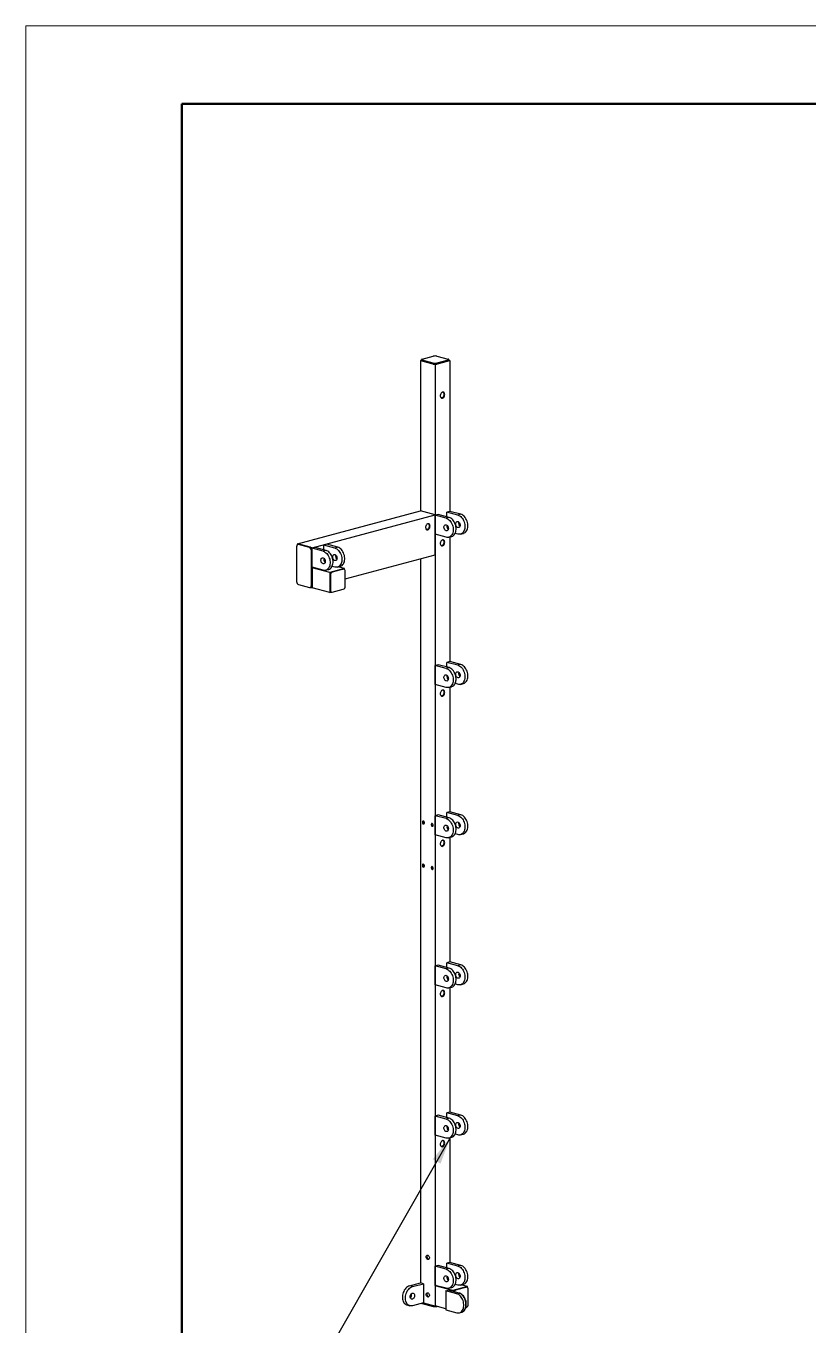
# Model space of a CAD drawing. Header units: millimetres. Extents: x -7982 to 6300, y -38 to 5016.
# Drawn here: x -7982 to -6477, y 1917 to 4417 of the extents above; entities that cross this region are included whole.
import ezdxf

# ---------------------------------------------------------------- set-up
doc = ezdxf.new("R2010")
doc.units = ezdxf.units.MM
doc.header["$LTSCALE"] = 15
doc.layers.add('FORMATO', color=7, linetype='Continuous')
doc.dimstyles.new('SLDDIMSTYLE0', dxfattribs={"dimtxt": 0.18, "dimasz": 52.5, "dimexe": 0, "dimexo": 0.0625, "dimgap": 0, "dimtad": 0, "dimtih": 1, "dimtoh": 1, "dimdec": 0, "dimrnd": 1e-09, "dimzin": 0, "dimdsep": 46, "dimtxsty": 'Standard', "dimsah": 1, "dimcen": 0.09, "dimadec": 0, "dimazin": 0, "dimtfac": 52.5, "dimtdec": 0, "dimtofl": 0, "dimtmove": 0, "dimatfit": 3, "dimfxl": 1, "dimfrac": 2, "dimtolj": 1, "dimtzin": 0, "dimarcsym": 0})

msp = doc.modelspace()

# ---------------------------------------------------------------- linework, layer by layer
at = {"color": 7, "linetype": 'Continuous', "lineweight": 18}
for q in [(-1681.86, 4416.81), (-7981.86, -38.21)]:
    msp.add_line((-7981.86, 4416.81), q, dxfattribs=at)
at = {"color": 7, "linetype": 'Continuous', "lineweight": 50}
for p in [(-1831.86, 4266.81), (-7681.86, 111.81)]:
    msp.add_line(p, (-7681.86, 4266.81), dxfattribs=at)
at = {"color": 7, "linetype": 'Continuous', "lineweight": 25}
for p, q in [((-7220.54, 3774.76), (-7220.54, 3772.84)), ((-7219.07, 3775.71), (-7197.86, 3781.39)), ((-7190.79, 3781.39), (-7169.57, 3775.71)), ((-7168.11, 3772.84), (-7168.11, 3774.76)), ((-7220.54, 3773.39), (-7222.61, 3772.84)), ((-7222.61, 3772.84), (-7194.32, 3765.26)), ((-7222.61, 3772.84), (-7222.61, 3483.8)), ((-7197.86, 3768.13), (-7219.07, 3773.82)), ((-7219.07, 3773.82), (-7219.07, 3771.89)), ((-7197.86, 3766.21), (-7219.07, 3771.89)), ((-7197.86, 3766.21), (-7197.86, 3768.13)), ((-7194.32, 3765.26), (-7166.04, 3772.84)), ((-7194.32, 3765.26), (-7194.32, 1953.99)), ((-7169.57, 3773.82), (-7190.79, 3768.13)), ((-7169.57, 3771.89), (-7190.79, 3766.21)), ((-7190.79, 3768.13), (-7190.79, 3766.21)), ((-7169.57, 3771.89), (-7169.57, 3773.82)), ((-7166.04, 3772.84), (-7168.11, 3773.39)), ((-7166.04, 3772.84), (-7166.04, 3482.84)), ((-7459.49, 3420.34), (-7222.61, 3483.8)), ((-7431.2, 3412.76), (-7194.32, 3476.23)), ((-7194.32, 3476.23), (-7222.61, 3483.8)), ((-7188.67, 3476.78), (-7194.32, 3475.26)), ((-7194.32, 3399.15), (-7194.32, 3476.23)), ((-7194.32, 3438.65), (-7194.32, 3475.26)), ((-7173.11, 3469.58), (-7194.32, 3475.26)), ((-7167.45, 3471.1), (-7188.67, 3476.78)), ((-7166.04, 3482.84), (-7171.7, 3481.33)), ((-7171.7, 3472.23), (-7171.7, 3481.33)), ((-7150.48, 3475.64), (-7171.7, 3481.33)), ((-7144.83, 3477.16), (-7166.04, 3482.84)), ((-7144.83, 3477.16), (-7150.48, 3475.64)), ((-7167.45, 3471.1), (-7173.11, 3469.58)), ((-7209.88, 3447.77), (-7210.7, 3447.66)), ((-7173.11, 3432.97), (-7194.32, 3438.65)), ((-7168.19, 3432.92), (-7162.54, 3434.44)), ((-7166.04, 3433.5), (-7166.04, 3193.81)), ((-7150.48, 3439.03), (-7155.84, 3440.47)), ((-7145.57, 3438.98), (-7139.91, 3440.5)), ((-7460.9, 3415.15), (-7460.9, 3347.7)), ((-7431.2, 3412.76), (-7459.49, 3420.34)), ((-7459.49, 3420.34), (-7459.49, 3418.62)), ((-7457.25, 3419.41), (-7458.66, 3419.03)), ((-7455.95, 3419.39), (-7457.37, 3419.02)), ((-7436.15, 3413.33), (-7457.37, 3419.02)), ((-7434.74, 3413.71), (-7455.95, 3419.39)), ((-7436.15, 3413.33), (-7434.74, 3413.71)), ((-7431.2, 3407.95), (-7432.62, 3407.57)), ((-7432.62, 3340.13), (-7432.62, 3407.57)), ((-7425.55, 3413.32), (-7431.2, 3411.8)), ((-7431.2, 3335.69), (-7431.2, 3412.76)), ((-7431.2, 3375.19), (-7431.2, 3411.8)), ((-7409.99, 3406.12), (-7431.2, 3411.8)), ((-7431.2, 3340.51), (-7431.2, 3407.95)), ((-7404.33, 3407.63), (-7425.55, 3413.32)), ((-7404.33, 3407.63), (-7409.99, 3406.12)), ((-7402.92, 3419.38), (-7408.58, 3417.86)), ((-7408.58, 3408.77), (-7408.58, 3417.86)), ((-7387.36, 3412.18), (-7408.58, 3417.86)), ((-7381.71, 3413.69), (-7402.92, 3419.38)), ((-7381.71, 3413.69), (-7387.36, 3412.18)), ((-7409.99, 3369.51), (-7431.2, 3375.19)), ((-7429.41, 3374.71), (-7431.2, 3374.23)), ((-7387.36, 3375.57), (-7392.72, 3377)), ((-7382.45, 3375.52), (-7376.79, 3377.04)), ((-7368.98, 3372.71), (-7380.96, 3375.92)), ((-7367.56, 3352.74), (-7194.32, 3399.15)), ((-7222.61, 3391.57), (-7222.61, 1998.17)), ((-7397.26, 3365.13), (-7431.2, 3374.23)), ((-7431.2, 3374.23), (-7431.2, 3335.69)), ((-7405.07, 3369.46), (-7399.42, 3370.97)), ((-7368.98, 3372.71), (-7397.26, 3365.13)), ((-7397.26, 3365.13), (-7397.26, 3326.59)), ((-7395.85, 3359.94), (-7397.26, 3360.32)), ((-7397.26, 3360.32), (-7397.26, 3331.41)), ((-7395.85, 3359.94), (-7395.85, 3331.03)), ((-7372.51, 3371.76), (-7393.73, 3366.08)), ((-7393.73, 3366.08), (-7392.31, 3365.7)), ((-7371.1, 3371.38), (-7392.31, 3365.7)), ((-7371.1, 3371.38), (-7372.51, 3371.76)), ((-7369.81, 3371.4), (-7371.22, 3371.78)), ((-7368.98, 3370.99), (-7368.98, 3372.71)), ((-7367.56, 3338.61), (-7367.56, 3367.51)), ((-7459.49, 3343.47), (-7459.49, 3343.27)), ((-7459.49, 3343.27), (-7459.27, 3343.21)), ((-7457.37, 3341.94), (-7436.15, 3336.26)), ((-7434.86, 3336.24), (-7433.45, 3336.62)), ((-7434.07, 3336.46), (-7431.2, 3335.69)), ((-7432.62, 3340.13), (-7431.2, 3340.51)), ((-7397.26, 3326.59), (-7431.2, 3335.69)), ((-7397.26, 3331.41), (-7395.85, 3331.03)), ((-7397.26, 3326.59), (-7394.4, 3327.36)), ((-7395.02, 3327.53), (-7393.61, 3327.15)), ((-7392.31, 3327.16), (-7371.1, 3332.85)), ((-7369.2, 3334.11), (-7368.98, 3334.17)), ((-7368.98, 3334.17), (-7368.98, 3334.38)), ((-7188.67, 3187.75), (-7194.32, 3186.23)), ((-7194.32, 3149.62), (-7194.32, 3186.23)), ((-7173.11, 3180.55), (-7194.32, 3186.23)), ((-7167.45, 3182.06), (-7188.67, 3187.75)), ((-7167.45, 3182.06), (-7173.11, 3180.55)), ((-7166.04, 3193.81), (-7171.7, 3192.29)), ((-7171.7, 3183.2), (-7171.7, 3192.29)), ((-7150.48, 3186.61), (-7171.7, 3192.29)), ((-7144.83, 3188.12), (-7166.04, 3193.81)), ((-7144.83, 3188.12), (-7150.48, 3186.61)), ((-7173.11, 3143.94), (-7194.32, 3149.62)), ((-7150.48, 3150), (-7155.84, 3151.43)), ((-7145.57, 3149.95), (-7139.91, 3151.47)), ((-7168.19, 3143.89), (-7162.54, 3145.4)), ((-7166.04, 3144.47), (-7166.04, 2904.77)), ((-7166.04, 2904.77), (-7171.7, 2903.26)), ((-7171.7, 2894.17), (-7171.7, 2903.26)), ((-7150.48, 2897.58), (-7171.7, 2903.26)), ((-7144.83, 2899.09), (-7166.04, 2904.77)), ((-7188.67, 2898.71), (-7194.32, 2897.2)), ((-7194.32, 2860.59), (-7194.32, 2897.2)), ((-7173.11, 2891.51), (-7194.32, 2897.2)), ((-7167.45, 2893.03), (-7188.67, 2898.71)), ((-7167.45, 2893.03), (-7173.11, 2891.51)), ((-7144.83, 2899.09), (-7150.48, 2897.58)), ((-7173.11, 2854.9), (-7194.32, 2860.59)), ((-7168.19, 2854.86), (-7162.54, 2856.37)), ((-7166.04, 2855.43), (-7166.04, 2615.74)), ((-7150.48, 2860.96), (-7155.84, 2862.4)), ((-7145.57, 2860.92), (-7139.91, 2862.43)), ((-7188.67, 2609.68), (-7194.32, 2608.16)), ((-7194.32, 2571.55), (-7194.32, 2608.16)), ((-7173.11, 2602.48), (-7194.32, 2608.16)), ((-7167.45, 2604), (-7188.67, 2609.68)), ((-7167.45, 2604), (-7173.11, 2602.48)), ((-7166.04, 2615.74), (-7171.7, 2614.23)), ((-7171.7, 2605.13), (-7171.7, 2614.23)), ((-7150.48, 2608.54), (-7171.7, 2614.23)), ((-7144.83, 2610.06), (-7166.04, 2615.74)), ((-7144.83, 2610.06), (-7150.48, 2608.54)), ((-7173.11, 2565.87), (-7194.32, 2571.55)), ((-7168.19, 2565.82), (-7162.54, 2567.34)), ((-7166.04, 2566.4), (-7166.04, 2326.71)), ((-7150.48, 2571.93), (-7155.84, 2573.37)), ((-7145.57, 2571.88), (-7139.91, 2573.4)), ((-7166.04, 2326.71), (-7171.7, 2325.19)), ((-7171.7, 2316.1), (-7171.7, 2325.19)), ((-7150.48, 2319.51), (-7171.7, 2325.19)), ((-7144.83, 2321.03), (-7166.04, 2326.71)), ((-7188.67, 2320.65), (-7194.32, 2319.13)), ((-7194.32, 2282.52), (-7194.32, 2319.13)), ((-7173.11, 2313.45), (-7194.32, 2319.13)), ((-7167.45, 2314.96), (-7188.67, 2320.65)), ((-7167.45, 2314.96), (-7173.11, 2313.45)), ((-7144.83, 2321.03), (-7150.48, 2319.51)), ((-7173.11, 2276.84), (-7194.32, 2282.52)), ((-7168.19, 2276.79), (-7162.54, 2278.3)), ((-7166.04, 2277.37), (-7166.04, 2037.68)), ((-7150.48, 2282.9), (-7155.84, 2284.34)), ((-7145.57, 2282.85), (-7139.91, 2284.37)), ((-7188.67, 2031.61), (-7194.32, 2030.1)), ((-7194.32, 1993.49), (-7194.32, 2030.1)), ((-7173.11, 2024.41), (-7194.32, 2030.1)), ((-7167.45, 2025.93), (-7188.67, 2031.61)), ((-7167.45, 2025.93), (-7173.11, 2024.41)), ((-7166.04, 2037.68), (-7171.7, 2036.16)), ((-7171.7, 2027.07), (-7171.7, 2036.16)), ((-7150.48, 2030.48), (-7171.7, 2036.16)), ((-7144.83, 2031.99), (-7166.04, 2037.68)), ((-7144.83, 2031.99), (-7150.48, 2030.48)), ((-7243.82, 1992.49), (-7222.61, 1998.17)), ((-7238.16, 1990.98), (-7243.82, 1992.49)), ((-7238.16, 1990.98), (-7216.95, 1996.66)), ((-7216.95, 1996.66), (-7222.61, 1998.17)), ((-7216.95, 1996.66), (-7216.95, 1960.05)), ((-7173.11, 1987.8), (-7194.32, 1993.49)), ((-7192.53, 1993.01), (-7194.32, 1992.52)), ((-7160.38, 1983.43), (-7194.32, 1992.52)), ((-7194.32, 1992.52), (-7194.32, 1953.99)), ((-7173.82, 1983.04), (-7169.57, 1984.17)), ((-7173.82, 1983.04), (-7173.82, 1946.42)), ((-7152.6, 1977.35), (-7173.82, 1983.04)), ((-7148.36, 1978.49), (-7169.57, 1984.17)), ((-7147.84, 1978.49), (-7169.06, 1984.18)), ((-7168.19, 1987.76), (-7162.54, 1989.27)), ((-7132.1, 1991.01), (-7160.38, 1983.43)), ((-7160.38, 1983.43), (-7160.38, 1981.85)), ((-7135.63, 1990.06), (-7156.85, 1984.38)), ((-7156.85, 1984.38), (-7155.43, 1984)), ((-7150.48, 1993.87), (-7155.84, 1995.3)), ((-7134.22, 1989.68), (-7155.43, 1984)), ((-7152.6, 1977.35), (-7148.36, 1978.49)), ((-7145.57, 1993.82), (-7139.91, 1995.33)), ((-7132.1, 1991.01), (-7144.08, 1994.22)), ((-7134.22, 1989.68), (-7135.63, 1990.06)), ((-7132.93, 1989.69), (-7134.34, 1990.07)), ((-7132.1, 1989.29), (-7132.1, 1991.01)), ((-7130.68, 1956.91), (-7130.68, 1985.81)), ((-7248.74, 1955.83), (-7243.08, 1954.32)), ((-7216.95, 1960.05), (-7238.16, 1954.36)), ((-7219.07, 1958.69), (-7197.86, 1953.01)), ((-7216.95, 1960.05), (-7197.86, 1954.93)), ((-7216.95, 1960.05), (-7194.32, 1953.99)), ((-7197.86, 1953.01), (-7197.86, 1954.93)), ((-7173.82, 1948.49), (-7194.32, 1953.99)), ((-7190.79, 1953.01), (-7190.73, 1953.02)), ((-7135.19, 1950.88), (-7134.22, 1951.14)), ((-7132.32, 1952.41), (-7132.1, 1952.47)), ((-7132.1, 1952.47), (-7132.1, 1952.68)), ((-7173.82, 1946.42), (-7152.6, 1940.74)), ((-7147.69, 1940.69), (-7143.44, 1941.83))]:
    msp.add_line(p, q, dxfattribs=at)
at = {"color": 8, "linetype": 'Continuous', "lineweight": 25}
for p, q in [((-7219.07, 1959.48), (-7219.07, 1958.69)), ((-7190.79, 1953.04), (-7190.79, 1953.01))]:
    msp.add_line(p, q, dxfattribs=at)
at = {"color": 7, "linetype": 'Continuous', "lineweight": 25, "flags": 128}
for points in [[(-7219.07, 3775.71), (-7219.69, 3775.51), (-7220.16, 3775.28), (-7220.44, 3775.03), (-7220.54, 3774.76), (-7220.44, 3774.5), (-7220.16, 3774.25), (-7219.69, 3774.02), (-7219.07, 3773.82)], [(-7169.57, 3773.82), (-7168.95, 3774.02), (-7168.49, 3774.25), (-7168.21, 3774.5), (-7168.11, 3774.76), (-7168.21, 3775.03), (-7168.49, 3775.28), (-7168.95, 3775.51), (-7169.57, 3775.71)], [(-7219.07, 3771.89), (-7219.69, 3772.09), (-7220.16, 3772.32), (-7220.44, 3772.58), (-7220.54, 3772.84)], [(-7168.11, 3772.84), (-7168.21, 3772.58), (-7168.49, 3772.32), (-7168.95, 3772.09), (-7169.57, 3771.89)], [(-7175.94, 3707.56), (-7176.07, 3708.96), (-7176.46, 3710.21), (-7177.09, 3711.21), (-7177.91, 3711.91), (-7178.87, 3712.27), (-7179.91, 3712.27), (-7180.98, 3711.89), (-7181.99, 3711.17), (-7182.89, 3710.15), (-7183.61, 3708.9), (-7184.13, 3707.5), (-7184.39, 3706.02), (-7184.39, 3704.57), (-7184.13, 3703.24), (-7183.61, 3702.11), (-7182.89, 3701.25), (-7181.99, 3700.71), (-7180.98, 3700.53), (-7179.91, 3700.73), (-7178.87, 3701.28), (-7177.91, 3702.15), (-7177.09, 3703.3), (-7176.46, 3704.64), (-7176.07, 3706.09), (-7175.94, 3707.56)], [(-7179.36, 3712.32), (-7178.89, 3711.98), (-7178.16, 3711.12), (-7177.65, 3709.99), (-7177.39, 3708.66), (-7177.39, 3707.21), (-7177.65, 3705.73), (-7178.16, 3704.33), (-7178.89, 3703.07), (-7179.79, 3702.06), (-7180.8, 3701.34), (-7181.86, 3700.96), (-7182.42, 3700.91)], [(-7150.48, 3475.64), (-7148.65, 3474.98), (-7146.86, 3473.99), (-7145.13, 3472.69), (-7143.5, 3471.11), (-7142, 3469.26), (-7140.66, 3467.2), (-7139.51, 3464.95), (-7138.55, 3462.56), (-7137.82, 3460.08), (-7137.33, 3457.54), (-7137.08, 3454.99), (-7137.08, 3452.5), (-7137.33, 3450.09), (-7137.82, 3447.81), (-7138.55, 3445.72), (-7139.51, 3443.84), (-7140.66, 3442.21), (-7142, 3440.87), (-7143.5, 3439.83), (-7145.13, 3439.11), (-7146.86, 3438.74), (-7148.65, 3438.71), (-7150.48, 3439.03)], [(-7139.91, 3440.5), (-7139.47, 3440.63), (-7137.85, 3441.34), (-7136.35, 3442.38), (-7135.01, 3443.73), (-7133.85, 3445.36), (-7132.9, 3447.23), (-7132.17, 3449.33), (-7131.67, 3451.6), (-7131.42, 3454.01), (-7131.42, 3456.51), (-7131.67, 3459.05), (-7132.17, 3461.59), (-7132.9, 3464.08), (-7133.85, 3466.47), (-7135.01, 3468.72), (-7136.35, 3470.78), (-7137.85, 3472.62), (-7139.47, 3474.21), (-7141.2, 3475.51), (-7143, 3476.5), (-7144.83, 3477.16)], [(-7208.47, 3447.39), (-7207.41, 3447.85), (-7206.42, 3448.65), (-7205.56, 3449.73), (-7204.88, 3451.03), (-7204.43, 3452.46), (-7204.23, 3453.94), (-7204.3, 3455.37), (-7204.63, 3456.66), (-7205.2, 3457.73), (-7205.97, 3458.51), (-7206.9, 3458.96), (-7207.93, 3459.05), (-7209, 3458.76), (-7210.03, 3458.13), (-7210.96, 3457.18), (-7211.73, 3455.98), (-7212.3, 3454.6), (-7212.63, 3453.14), (-7212.7, 3451.67), (-7212.5, 3450.3), (-7212.05, 3449.11), (-7211.37, 3448.18), (-7210.51, 3447.56), (-7209.52, 3447.29), (-7208.47, 3447.39)], [(-7207.65, 3459.06), (-7207.39, 3458.89), (-7206.61, 3458.11), (-7206.04, 3457.04), (-7205.71, 3455.75), (-7205.65, 3454.32), (-7205.84, 3452.84), (-7206.3, 3451.41), (-7206.98, 3450.11), (-7207.84, 3449.03), (-7208.82, 3448.23), (-7209.88, 3447.77)], [(-7168.87, 3450.14), (-7169, 3448.74), (-7169.39, 3447.49), (-7170.02, 3446.49), (-7170.84, 3445.78), (-7171.8, 3445.43), (-7172.84, 3445.43), (-7173.91, 3445.81), (-7174.92, 3446.53), (-7175.81, 3447.54), (-7176.54, 3448.8), (-7177.05, 3450.2), (-7177.32, 3451.68), (-7177.32, 3453.13), (-7177.05, 3454.46), (-7176.54, 3455.59), (-7175.81, 3456.45), (-7174.92, 3456.99), (-7173.91, 3457.17), (-7172.84, 3456.97), (-7171.8, 3456.42), (-7170.84, 3455.55), (-7170.02, 3454.4), (-7169.39, 3453.06), (-7169, 3451.61), (-7168.87, 3450.14)], [(-7173.11, 3469.58), (-7171.28, 3468.92), (-7169.49, 3467.93), (-7167.76, 3466.63), (-7166.13, 3465.04), (-7164.63, 3463.2), (-7163.29, 3461.14), (-7162.13, 3458.89), (-7161.18, 3456.5), (-7160.45, 3454.01), (-7159.96, 3451.47), (-7159.71, 3448.93), (-7159.71, 3446.43), (-7159.96, 3444.03), (-7160.45, 3441.75), (-7161.18, 3439.66), (-7162.13, 3437.78), (-7163.29, 3436.15), (-7164.63, 3434.8), (-7166.13, 3433.76), (-7167.76, 3433.05), (-7169.49, 3432.68), (-7171.28, 3432.65), (-7173.11, 3432.97)], [(-7162.54, 3434.44), (-7162.1, 3434.57), (-7160.47, 3435.28), (-7158.97, 3436.32), (-7157.63, 3437.67), (-7156.48, 3439.29), (-7155.52, 3441.17), (-7154.79, 3443.27), (-7154.3, 3445.54), (-7154.05, 3447.95), (-7154.05, 3450.45), (-7154.3, 3452.99), (-7154.79, 3455.53), (-7155.52, 3458.02), (-7156.48, 3460.41), (-7157.63, 3462.65), (-7158.97, 3464.72), (-7160.47, 3466.56), (-7162.1, 3468.15), (-7163.83, 3469.45), (-7165.62, 3470.43), (-7167.45, 3471.1)], [(-7146.24, 3456.2), (-7146.37, 3454.8), (-7146.76, 3453.56), (-7147.39, 3452.55), (-7148.21, 3451.85), (-7149.17, 3451.49), (-7150.22, 3451.5), (-7151.28, 3451.87), (-7152.29, 3452.59), (-7153.19, 3453.61), (-7153.92, 3454.86), (-7154.43, 3456.27), (-7154.69, 3457.74), (-7154.69, 3459.19), (-7154.43, 3460.52), (-7153.92, 3461.65), (-7153.19, 3462.52), (-7152.29, 3463.05), (-7151.28, 3463.23), (-7150.22, 3463.03), (-7149.17, 3462.48), (-7148.21, 3461.61), (-7147.39, 3460.47), (-7146.76, 3459.13), (-7146.37, 3457.67), (-7146.24, 3456.2)], [(-7175.94, 3423.35), (-7176.07, 3424.75), (-7176.46, 3425.99), (-7177.09, 3426.99), (-7177.91, 3427.7), (-7178.87, 3428.06), (-7179.91, 3428.05), (-7180.98, 3427.67), (-7181.99, 3426.96), (-7182.89, 3425.94), (-7183.61, 3424.69), (-7184.13, 3423.28), (-7184.39, 3421.81), (-7184.39, 3420.36), (-7184.13, 3419.02), (-7183.61, 3417.89), (-7182.89, 3417.03), (-7181.99, 3416.49), (-7180.98, 3416.32), (-7179.91, 3416.51), (-7178.87, 3417.06), (-7177.91, 3417.94), (-7177.09, 3419.08), (-7176.46, 3420.42), (-7176.07, 3421.87), (-7175.94, 3423.35)], [(-7179.36, 3428.1), (-7178.89, 3427.77), (-7178.16, 3426.91), (-7177.65, 3425.77), (-7177.39, 3424.44), (-7177.39, 3422.99), (-7177.65, 3421.52), (-7178.16, 3420.11), (-7178.89, 3418.86), (-7179.79, 3417.84), (-7180.8, 3417.12), (-7181.86, 3416.75), (-7182.42, 3416.7)], [(-7457.37, 3419.02), (-7458.06, 3419.11), (-7458.72, 3419.01), (-7459.33, 3418.73), (-7459.87, 3418.27), (-7460.31, 3417.66), (-7460.63, 3416.92), (-7460.83, 3416.07), (-7460.9, 3415.15)], [(-7457.25, 3419.41), (-7456.64, 3419.49), (-7455.95, 3419.39)], [(-7409.99, 3406.12), (-7408.16, 3405.46), (-7406.37, 3404.47), (-7404.64, 3403.17), (-7403.01, 3401.58), (-7401.51, 3399.74), (-7400.17, 3397.68), (-7399.02, 3395.43), (-7398.06, 3393.04), (-7397.33, 3390.55), (-7396.84, 3388.01), (-7396.59, 3385.47), (-7396.59, 3382.97), (-7396.84, 3380.56), (-7397.33, 3378.29), (-7398.06, 3376.19), (-7399.02, 3374.31), (-7400.17, 3372.69), (-7401.51, 3371.34), (-7403.01, 3370.3), (-7404.64, 3369.59), (-7406.37, 3369.21), (-7408.16, 3369.19), (-7409.99, 3369.51)], [(-7399.42, 3370.97), (-7398.98, 3371.1), (-7397.35, 3371.82), (-7395.86, 3372.86), (-7394.52, 3374.2), (-7393.36, 3375.83), (-7392.41, 3377.71), (-7391.67, 3379.81), (-7391.18, 3382.08), (-7390.93, 3384.49), (-7390.93, 3386.99), (-7391.18, 3389.53), (-7391.67, 3392.07), (-7392.41, 3394.55), (-7393.36, 3396.94), (-7394.52, 3399.19), (-7395.86, 3401.26), (-7397.35, 3403.1), (-7398.98, 3404.68), (-7400.71, 3405.98), (-7402.5, 3406.97), (-7404.33, 3407.63)], [(-7383.12, 3392.74), (-7383.25, 3391.34), (-7383.65, 3390.09), (-7384.27, 3389.09), (-7385.09, 3388.38), (-7386.05, 3388.02), (-7387.1, 3388.03), (-7388.16, 3388.41), (-7389.17, 3389.13), (-7390.07, 3390.14), (-7390.8, 3391.4), (-7391.31, 3392.8), (-7391.57, 3394.28), (-7391.57, 3395.73), (-7391.31, 3397.06), (-7390.8, 3398.19), (-7390.07, 3399.05), (-7389.17, 3399.59), (-7388.16, 3399.76), (-7387.1, 3399.57), (-7386.05, 3399.02), (-7385.09, 3398.15), (-7384.27, 3397), (-7383.65, 3395.66), (-7383.25, 3394.21), (-7383.12, 3392.74)], [(-7387.36, 3412.18), (-7385.53, 3411.52), (-7383.74, 3410.53), (-7382.01, 3409.23), (-7380.38, 3407.64), (-7378.88, 3405.8), (-7377.54, 3403.74), (-7376.39, 3401.49), (-7375.43, 3399.1), (-7374.7, 3396.61), (-7374.21, 3394.07), (-7373.96, 3391.53), (-7373.96, 3389.03), (-7374.21, 3386.63), (-7374.7, 3384.35), (-7375.43, 3382.26), (-7376.39, 3380.38), (-7377.54, 3378.75), (-7378.88, 3377.4), (-7380.38, 3376.36), (-7382.01, 3375.65), (-7383.74, 3375.28), (-7385.53, 3375.25), (-7387.36, 3375.57)], [(-7376.79, 3377.04), (-7376.35, 3377.17), (-7374.73, 3377.88), (-7373.23, 3378.92), (-7371.89, 3380.26), (-7370.73, 3381.89), (-7369.78, 3383.77), (-7369.05, 3385.87), (-7368.55, 3388.14), (-7368.3, 3390.55), (-7368.3, 3393.05), (-7368.55, 3395.59), (-7369.05, 3398.13), (-7369.78, 3400.62), (-7370.73, 3403), (-7371.89, 3405.25), (-7373.23, 3407.32), (-7374.73, 3409.16), (-7376.35, 3410.75), (-7378.08, 3412.04), (-7379.88, 3413.03), (-7381.71, 3413.69)], [(-7405.75, 3386.67), (-7405.88, 3385.27), (-7406.27, 3384.03), (-7406.9, 3383.03), (-7407.72, 3382.32), (-7408.68, 3381.96), (-7409.72, 3381.97), (-7410.79, 3382.35), (-7411.8, 3383.06), (-7412.7, 3384.08), (-7413.42, 3385.33), (-7413.94, 3386.74), (-7414.2, 3388.21), (-7414.2, 3389.66), (-7413.94, 3391), (-7413.42, 3392.13), (-7412.7, 3392.99), (-7411.8, 3393.53), (-7410.79, 3393.7), (-7409.72, 3393.51), (-7408.68, 3392.96), (-7407.72, 3392.08), (-7406.9, 3390.94), (-7406.27, 3389.6), (-7405.88, 3388.15), (-7405.75, 3386.67)], [(-7372.51, 3371.76), (-7371.82, 3371.86), (-7371.22, 3371.78)], [(-7367.56, 3367.51), (-7367.63, 3368.44), (-7367.83, 3369.29), (-7368.16, 3370.03), (-7368.6, 3370.64), (-7369.14, 3371.1), (-7369.75, 3371.38), (-7370.41, 3371.48), (-7371.1, 3371.38)], [(-7436.15, 3336.26), (-7435.46, 3336.16), (-7434.8, 3336.26), (-7434.19, 3336.54), (-7433.65, 3337), (-7433.21, 3337.61), (-7432.89, 3338.36), (-7432.69, 3339.2), (-7432.62, 3340.13)], [(-7395.85, 3331.03), (-7395.78, 3330.11), (-7395.58, 3329.26), (-7395.25, 3328.52), (-7394.81, 3327.9), (-7394.28, 3327.45), (-7393.67, 3327.17), (-7393, 3327.07), (-7392.31, 3327.16)], [(-7173.11, 3180.55), (-7171.28, 3179.89), (-7169.49, 3178.9), (-7167.76, 3177.6), (-7166.13, 3176.01), (-7164.63, 3174.17), (-7163.29, 3172.11), (-7162.13, 3169.86), (-7161.18, 3167.47), (-7160.45, 3164.98), (-7159.96, 3162.44), (-7159.71, 3159.9), (-7159.71, 3157.4), (-7159.96, 3154.99), (-7160.45, 3152.72), (-7161.18, 3150.62), (-7162.13, 3148.74), (-7163.29, 3147.12), (-7164.63, 3145.77), (-7166.13, 3144.73), (-7167.76, 3144.02), (-7169.49, 3143.64), (-7171.28, 3143.62), (-7173.11, 3143.94)], [(-7162.54, 3145.4), (-7162.1, 3145.53), (-7160.47, 3146.25), (-7158.97, 3147.29), (-7157.63, 3148.63), (-7156.48, 3150.26), (-7155.52, 3152.14), (-7154.79, 3154.24), (-7154.3, 3156.51), (-7154.05, 3158.92), (-7154.05, 3161.42), (-7154.3, 3163.96), (-7154.79, 3166.5), (-7155.52, 3168.98), (-7156.48, 3171.37), (-7157.63, 3173.62), (-7158.97, 3175.69), (-7160.47, 3177.53), (-7162.1, 3179.11), (-7163.83, 3180.41), (-7165.62, 3181.4), (-7167.45, 3182.06)], [(-7150.48, 3186.61), (-7148.65, 3185.95), (-7146.86, 3184.96), (-7145.13, 3183.66), (-7143.5, 3182.07), (-7142, 3180.23), (-7140.66, 3178.17), (-7139.51, 3175.92), (-7138.55, 3173.53), (-7137.82, 3171.04), (-7137.33, 3168.5), (-7137.08, 3165.96), (-7137.08, 3163.46), (-7137.33, 3161.06), (-7137.82, 3158.78), (-7138.55, 3156.69), (-7139.51, 3154.81), (-7140.66, 3153.18), (-7142, 3151.83), (-7143.5, 3150.79), (-7145.13, 3150.08), (-7146.86, 3149.71), (-7148.65, 3149.68), (-7150.48, 3150)], [(-7139.91, 3151.47), (-7139.47, 3151.6), (-7137.85, 3152.31), (-7136.35, 3153.35), (-7135.01, 3154.69), (-7133.85, 3156.32), (-7132.9, 3158.2), (-7132.17, 3160.3), (-7131.67, 3162.57), (-7131.42, 3164.98), (-7131.42, 3167.48), (-7131.67, 3170.02), (-7132.17, 3172.56), (-7132.9, 3175.04), (-7133.85, 3177.43), (-7135.01, 3179.68), (-7136.35, 3181.75), (-7137.85, 3183.59), (-7139.47, 3185.17), (-7141.2, 3186.47), (-7143, 3187.46), (-7144.83, 3188.12)], [(-7168.87, 3161.1), (-7169, 3159.7), (-7169.39, 3158.46), (-7170.02, 3157.46), (-7170.84, 3156.75), (-7171.8, 3156.39), (-7172.84, 3156.4), (-7173.91, 3156.78), (-7174.92, 3157.49), (-7175.81, 3158.51), (-7176.54, 3159.76), (-7177.05, 3161.17), (-7177.32, 3162.64), (-7177.32, 3164.09), (-7177.05, 3165.43), (-7176.54, 3166.56), (-7175.81, 3167.42), (-7174.92, 3167.96), (-7173.91, 3168.13), (-7172.84, 3167.94), (-7171.8, 3167.39), (-7170.84, 3166.51), (-7170.02, 3165.37), (-7169.39, 3164.03), (-7169, 3162.58), (-7168.87, 3161.1)], [(-7146.24, 3167.17), (-7146.37, 3165.76), (-7146.76, 3164.52), (-7147.39, 3163.52), (-7148.21, 3162.81), (-7149.17, 3162.45), (-7150.22, 3162.46), (-7151.28, 3162.84), (-7152.29, 3163.56), (-7153.19, 3164.57), (-7153.92, 3165.83), (-7154.43, 3167.23), (-7154.69, 3168.71), (-7154.69, 3170.16), (-7154.43, 3171.49), (-7153.92, 3172.62), (-7153.19, 3173.48), (-7152.29, 3174.02), (-7151.28, 3174.19), (-7150.22, 3174), (-7149.17, 3173.45), (-7148.21, 3172.58), (-7147.39, 3171.43), (-7146.76, 3170.09), (-7146.37, 3168.64), (-7146.24, 3167.17)], [(-7175.94, 3134.31), (-7176.07, 3135.71), (-7176.46, 3136.96), (-7177.09, 3137.96), (-7177.91, 3138.67), (-7178.87, 3139.02), (-7179.91, 3139.02), (-7180.98, 3138.64), (-7181.99, 3137.92), (-7182.89, 3136.91), (-7183.61, 3135.65), (-7184.13, 3134.25), (-7184.39, 3132.77), (-7184.39, 3131.32), (-7184.13, 3129.99), (-7183.61, 3128.86), (-7182.89, 3128), (-7181.99, 3127.46), (-7180.98, 3127.28), (-7179.91, 3127.48), (-7178.87, 3128.03), (-7177.91, 3128.9), (-7177.09, 3130.05), (-7176.46, 3131.39), (-7176.07, 3132.84), (-7175.94, 3134.31)], [(-7179.36, 3139.07), (-7178.89, 3138.73), (-7178.16, 3137.87), (-7177.65, 3136.74), (-7177.39, 3135.41), (-7177.39, 3133.96), (-7177.65, 3132.48), (-7178.16, 3131.08), (-7178.89, 3129.83), (-7179.79, 3128.81), (-7180.8, 3128.09), (-7181.86, 3127.71), (-7182.42, 3127.66)], [(-7218.9, 2884.51), (-7218.76, 2883.52), (-7218.39, 2882.59), (-7217.82, 2881.85), (-7217.13, 2881.4), (-7216.42, 2881.3), (-7215.78, 2881.56), (-7215.3, 2882.15), (-7215.04, 2882.99), (-7215.04, 2883.96), (-7215.3, 2884.94), (-7215.78, 2885.79), (-7216.42, 2886.4), (-7217.13, 2886.68), (-7217.82, 2886.59), (-7218.39, 2886.16), (-7218.76, 2885.43), (-7218.9, 2884.51)], [(-7198.04, 2878.92), (-7198.17, 2879.91), (-7198.54, 2880.84), (-7199.11, 2881.58), (-7199.8, 2882.03), (-7200.51, 2882.13), (-7201.15, 2881.87), (-7201.63, 2881.28), (-7201.89, 2880.44), (-7201.89, 2879.47), (-7201.63, 2878.49), (-7201.15, 2877.64), (-7200.51, 2877.04), (-7199.8, 2876.76), (-7199.11, 2876.84), (-7198.54, 2877.27), (-7198.17, 2878), (-7198.04, 2878.92)], [(-7168.87, 2872.07), (-7169, 2870.67), (-7169.39, 2869.43), (-7170.02, 2868.42), (-7170.84, 2867.72), (-7171.8, 2867.36), (-7172.84, 2867.37), (-7173.91, 2867.74), (-7174.92, 2868.46), (-7175.81, 2869.48), (-7176.54, 2870.73), (-7177.05, 2872.14), (-7177.32, 2873.61), (-7177.32, 2875.06), (-7177.05, 2876.39), (-7176.54, 2877.53), (-7175.81, 2878.39), (-7174.92, 2878.92), (-7173.91, 2879.1), (-7172.84, 2878.91), (-7171.8, 2878.35), (-7170.84, 2877.48), (-7170.02, 2876.34), (-7169.39, 2875), (-7169, 2873.54), (-7168.87, 2872.07)], [(-7173.11, 2891.51), (-7171.28, 2890.85), (-7169.49, 2889.86), (-7167.76, 2888.56), (-7166.13, 2886.98), (-7164.63, 2885.14), (-7163.29, 2883.07), (-7162.13, 2880.82), (-7161.18, 2878.43), (-7160.45, 2875.95), (-7159.96, 2873.41), (-7159.71, 2870.87), (-7159.71, 2868.37), (-7159.96, 2865.96), (-7160.45, 2863.69), (-7161.18, 2861.59), (-7162.13, 2859.71), (-7163.29, 2858.08), (-7164.63, 2856.74), (-7166.13, 2855.7), (-7167.76, 2854.98), (-7169.49, 2854.61), (-7171.28, 2854.58), (-7173.11, 2854.9)], [(-7162.54, 2856.37), (-7162.1, 2856.5), (-7160.47, 2857.21), (-7158.97, 2858.25), (-7157.63, 2859.6), (-7156.48, 2861.23), (-7155.52, 2863.11), (-7154.79, 2865.2), (-7154.3, 2867.48), (-7154.05, 2869.88), (-7154.05, 2872.38), (-7154.3, 2874.92), (-7154.79, 2877.46), (-7155.52, 2879.95), (-7156.48, 2882.34), (-7157.63, 2884.59), (-7158.97, 2886.65), (-7160.47, 2888.49), (-7162.1, 2890.08), (-7163.83, 2891.38), (-7165.62, 2892.37), (-7167.45, 2893.03)], [(-7146.24, 2878.13), (-7146.37, 2876.73), (-7146.76, 2875.49), (-7147.39, 2874.48), (-7148.21, 2873.78), (-7149.17, 2873.42), (-7150.22, 2873.43), (-7151.28, 2873.81), (-7152.29, 2874.52), (-7153.19, 2875.54), (-7153.92, 2876.79), (-7154.43, 2878.2), (-7154.69, 2879.67), (-7154.69, 2881.12), (-7154.43, 2882.46), (-7153.92, 2883.59), (-7153.19, 2884.45), (-7152.29, 2884.98), (-7151.28, 2885.16), (-7150.22, 2884.97), (-7149.17, 2884.42), (-7148.21, 2883.54), (-7147.39, 2882.4), (-7146.76, 2881.06), (-7146.37, 2879.61), (-7146.24, 2878.13)], [(-7150.48, 2897.58), (-7148.65, 2896.92), (-7146.86, 2895.93), (-7145.13, 2894.63), (-7143.5, 2893.04), (-7142, 2891.2), (-7140.66, 2889.13), (-7139.51, 2886.89), (-7138.55, 2884.5), (-7137.82, 2882.01), (-7137.33, 2879.47), (-7137.08, 2876.93), (-7137.08, 2874.43), (-7137.33, 2872.02), (-7137.82, 2869.75), (-7138.55, 2867.65), (-7139.51, 2865.77), (-7140.66, 2864.15), (-7142, 2862.8), (-7143.5, 2861.76), (-7145.13, 2861.05), (-7146.86, 2860.67), (-7148.65, 2860.65), (-7150.48, 2860.96)], [(-7139.91, 2862.43), (-7139.47, 2862.56), (-7137.85, 2863.28), (-7136.35, 2864.31), (-7135.01, 2865.66), (-7133.85, 2867.29), (-7132.9, 2869.17), (-7132.17, 2871.26), (-7131.67, 2873.54), (-7131.42, 2875.95), (-7131.42, 2878.44), (-7131.67, 2880.99), (-7132.17, 2883.52), (-7132.9, 2886.01), (-7133.85, 2888.4), (-7135.01, 2890.65), (-7136.35, 2892.71), (-7137.85, 2894.56), (-7139.47, 2896.14), (-7141.2, 2897.44), (-7143, 2898.43), (-7144.83, 2899.09)], [(-7175.94, 2845.28), (-7176.07, 2846.68), (-7176.46, 2847.92), (-7177.09, 2848.93), (-7177.91, 2849.63), (-7178.87, 2849.99), (-7179.91, 2849.98), (-7180.98, 2849.61), (-7181.99, 2848.89), (-7182.89, 2847.87), (-7183.61, 2846.62), (-7184.13, 2845.21), (-7184.39, 2843.74), (-7184.39, 2842.29), (-7184.13, 2840.96), (-7183.61, 2839.83), (-7182.89, 2838.96), (-7181.99, 2838.43), (-7180.98, 2838.25), (-7179.91, 2838.44), (-7178.87, 2839), (-7177.91, 2839.87), (-7177.09, 2841.01), (-7176.46, 2842.35), (-7176.07, 2843.81), (-7175.94, 2845.28)], [(-7179.36, 2850.03), (-7178.89, 2849.7), (-7178.16, 2848.84), (-7177.65, 2847.71), (-7177.39, 2846.37), (-7177.39, 2844.92), (-7177.65, 2843.45), (-7178.16, 2842.04), (-7178.89, 2840.79), (-7179.79, 2839.77), (-7180.8, 2839.06), (-7181.86, 2838.68), (-7182.42, 2838.63)], [(-7218.9, 2801.66), (-7218.76, 2800.66), (-7218.39, 2799.73), (-7217.82, 2798.99), (-7217.13, 2798.54), (-7216.42, 2798.44), (-7215.78, 2798.71), (-7215.3, 2799.3), (-7215.04, 2800.14), (-7215.04, 2801.11), (-7215.3, 2802.09), (-7215.78, 2802.93), (-7216.42, 2803.54), (-7217.13, 2803.82), (-7217.82, 2803.74), (-7218.39, 2803.3), (-7218.76, 2802.58), (-7218.9, 2801.66)], [(-7198.04, 2796.07), (-7198.17, 2797.06), (-7198.54, 2797.99), (-7199.11, 2798.73), (-7199.8, 2799.18), (-7200.51, 2799.28), (-7201.15, 2799.02), (-7201.63, 2798.43), (-7201.89, 2797.59), (-7201.89, 2796.61), (-7201.63, 2795.64), (-7201.15, 2794.79), (-7200.51, 2794.18), (-7199.8, 2793.9), (-7199.11, 2793.98), (-7198.54, 2794.42), (-7198.17, 2795.14), (-7198.04, 2796.07)], [(-7173.11, 2602.48), (-7171.28, 2601.82), (-7169.49, 2600.83), (-7167.76, 2599.53), (-7166.13, 2597.95), (-7164.63, 2596.1), (-7163.29, 2594.04), (-7162.13, 2591.79), (-7161.18, 2589.4), (-7160.45, 2586.91), (-7159.96, 2584.38), (-7159.71, 2581.83), (-7159.71, 2579.33), (-7159.96, 2576.93), (-7160.45, 2574.65), (-7161.18, 2572.56), (-7162.13, 2570.68), (-7163.29, 2569.05), (-7164.63, 2567.7), (-7166.13, 2566.66), (-7167.76, 2565.95), (-7169.49, 2565.58), (-7171.28, 2565.55), (-7173.11, 2565.87)], [(-7162.54, 2567.34), (-7162.1, 2567.47), (-7160.47, 2568.18), (-7158.97, 2569.22), (-7157.63, 2570.57), (-7156.48, 2572.19), (-7155.52, 2574.07), (-7154.79, 2576.17), (-7154.3, 2578.44), (-7154.05, 2580.85), (-7154.05, 2583.35), (-7154.3, 2585.89), (-7154.79, 2588.43), (-7155.52, 2590.92), (-7156.48, 2593.31), (-7157.63, 2595.55), (-7158.97, 2597.62), (-7160.47, 2599.46), (-7162.1, 2601.05), (-7163.83, 2602.35), (-7165.62, 2603.34), (-7167.45, 2604)], [(-7150.48, 2608.54), (-7148.65, 2607.88), (-7146.86, 2606.89), (-7145.13, 2605.59), (-7143.5, 2604.01), (-7142, 2602.17), (-7140.66, 2600.1), (-7139.51, 2597.85), (-7138.55, 2595.46), (-7137.82, 2592.98), (-7137.33, 2590.44), (-7137.08, 2587.9), (-7137.08, 2585.4), (-7137.33, 2582.99), (-7137.82, 2580.72), (-7138.55, 2578.62), (-7139.51, 2576.74), (-7140.66, 2575.11), (-7142, 2573.77), (-7143.5, 2572.73), (-7145.13, 2572.01), (-7146.86, 2571.64), (-7148.65, 2571.61), (-7150.48, 2571.93)], [(-7139.91, 2573.4), (-7139.47, 2573.53), (-7137.85, 2574.24), (-7136.35, 2575.28), (-7135.01, 2576.63), (-7133.85, 2578.26), (-7132.9, 2580.14), (-7132.17, 2582.23), (-7131.67, 2584.5), (-7131.42, 2586.91), (-7131.42, 2589.41), (-7131.67, 2591.95), (-7132.17, 2594.49), (-7132.9, 2596.98), (-7133.85, 2599.37), (-7135.01, 2601.62), (-7136.35, 2603.68), (-7137.85, 2605.52), (-7139.47, 2607.11), (-7141.2, 2608.41), (-7143, 2609.4), (-7144.83, 2610.06)], [(-7168.87, 2583.04), (-7169, 2581.64), (-7169.39, 2580.39), (-7170.02, 2579.39), (-7170.84, 2578.69), (-7171.8, 2578.33), (-7172.84, 2578.33), (-7173.91, 2578.71), (-7174.92, 2579.43), (-7175.81, 2580.45), (-7176.54, 2581.7), (-7177.05, 2583.1), (-7177.32, 2584.58), (-7177.32, 2586.03), (-7177.05, 2587.36), (-7176.54, 2588.49), (-7175.81, 2589.35), (-7174.92, 2589.89), (-7173.91, 2590.07), (-7172.84, 2589.87), (-7171.8, 2589.32), (-7170.84, 2588.45), (-7170.02, 2587.3), (-7169.39, 2585.96), (-7169, 2584.51), (-7168.87, 2583.04)], [(-7146.24, 2589.1), (-7146.37, 2587.7), (-7146.76, 2586.46), (-7147.39, 2585.45), (-7148.21, 2584.75), (-7149.17, 2584.39), (-7150.22, 2584.4), (-7151.28, 2584.77), (-7152.29, 2585.49), (-7153.19, 2586.51), (-7153.92, 2587.76), (-7154.43, 2589.17), (-7154.69, 2590.64), (-7154.69, 2592.09), (-7154.43, 2593.42), (-7153.92, 2594.55), (-7153.19, 2595.42), (-7152.29, 2595.95), (-7151.28, 2596.13), (-7150.22, 2595.94), (-7149.17, 2595.38), (-7148.21, 2594.51), (-7147.39, 2593.37), (-7146.76, 2592.03), (-7146.37, 2590.57), (-7146.24, 2589.1)], [(-7175.94, 2556.25), (-7176.07, 2557.65), (-7176.46, 2558.89), (-7177.09, 2559.9), (-7177.91, 2560.6), (-7178.87, 2560.96), (-7179.91, 2560.95), (-7180.98, 2560.57), (-7181.99, 2559.86), (-7182.89, 2558.84), (-7183.61, 2557.59), (-7184.13, 2556.18), (-7184.39, 2554.71), (-7184.39, 2553.26), (-7184.13, 2551.92), (-7183.61, 2550.79), (-7182.89, 2549.93), (-7181.99, 2549.4), (-7180.98, 2549.22), (-7179.91, 2549.41), (-7178.87, 2549.96), (-7177.91, 2550.84), (-7177.09, 2551.98), (-7176.46, 2553.32), (-7176.07, 2554.77), (-7175.94, 2556.25)], [(-7179.36, 2561), (-7178.89, 2560.67), (-7178.16, 2559.81), (-7177.65, 2558.67), (-7177.39, 2557.34), (-7177.39, 2555.89), (-7177.65, 2554.42), (-7178.16, 2553.01), (-7178.89, 2551.76), (-7179.79, 2550.74), (-7180.8, 2550.02), (-7181.86, 2549.65), (-7182.42, 2549.6)], [(-7168.87, 2294.01), (-7169, 2292.6), (-7169.39, 2291.36), (-7170.02, 2290.36), (-7170.84, 2289.65), (-7171.8, 2289.29), (-7172.84, 2289.3), (-7173.91, 2289.68), (-7174.92, 2290.4), (-7175.81, 2291.41), (-7176.54, 2292.66), (-7177.05, 2294.07), (-7177.32, 2295.55), (-7177.32, 2296.99), (-7177.05, 2298.33), (-7176.54, 2299.46), (-7175.81, 2300.32), (-7174.92, 2300.86), (-7173.91, 2301.03), (-7172.84, 2300.84), (-7171.8, 2300.29), (-7170.84, 2299.41), (-7170.02, 2298.27), (-7169.39, 2296.93), (-7169, 2295.48), (-7168.87, 2294.01)], [(-7173.11, 2313.45), (-7171.28, 2312.79), (-7169.49, 2311.8), (-7167.76, 2310.5), (-7166.13, 2308.91), (-7164.63, 2307.07), (-7163.29, 2305.01), (-7162.13, 2302.76), (-7161.18, 2300.37), (-7160.45, 2297.88), (-7159.96, 2295.34), (-7159.71, 2292.8), (-7159.71, 2290.3), (-7159.96, 2287.89), (-7160.45, 2285.62), (-7161.18, 2283.52), (-7162.13, 2281.65), (-7163.29, 2280.02), (-7164.63, 2278.67), (-7166.13, 2277.63), (-7167.76, 2276.92), (-7169.49, 2276.54), (-7171.28, 2276.52), (-7173.11, 2276.84)], [(-7162.54, 2278.3), (-7162.1, 2278.43), (-7160.47, 2279.15), (-7158.97, 2280.19), (-7157.63, 2281.53), (-7156.48, 2283.16), (-7155.52, 2285.04), (-7154.79, 2287.14), (-7154.3, 2289.41), (-7154.05, 2291.82), (-7154.05, 2294.32), (-7154.3, 2296.86), (-7154.79, 2299.4), (-7155.52, 2301.88), (-7156.48, 2304.27), (-7157.63, 2306.52), (-7158.97, 2308.59), (-7160.47, 2310.43), (-7162.1, 2312.01), (-7163.83, 2313.31), (-7165.62, 2314.3), (-7167.45, 2314.96)], [(-7146.24, 2300.07), (-7146.37, 2298.67), (-7146.76, 2297.42), (-7147.39, 2296.42), (-7148.21, 2295.71), (-7149.17, 2295.36), (-7150.22, 2295.36), (-7151.28, 2295.74), (-7152.29, 2296.46), (-7153.19, 2297.47), (-7153.92, 2298.73), (-7154.43, 2300.13), (-7154.69, 2301.61), (-7154.69, 2303.06), (-7154.43, 2304.39), (-7153.92, 2305.52), (-7153.19, 2306.38), (-7152.29, 2306.92), (-7151.28, 2307.1), (-7150.22, 2306.9), (-7149.17, 2306.35), (-7148.21, 2305.48), (-7147.39, 2304.33), (-7146.76, 2302.99), (-7146.37, 2301.54), (-7146.24, 2300.07)], [(-7150.48, 2319.51), (-7148.65, 2318.85), (-7146.86, 2317.86), (-7145.13, 2316.56), (-7143.5, 2314.97), (-7142, 2313.13), (-7140.66, 2311.07), (-7139.51, 2308.82), (-7138.55, 2306.43), (-7137.82, 2303.94), (-7137.33, 2301.4), (-7137.08, 2298.86), (-7137.08, 2296.36), (-7137.33, 2293.96), (-7137.82, 2291.68), (-7138.55, 2289.59), (-7139.51, 2287.71), (-7140.66, 2286.08), (-7142, 2284.73), (-7143.5, 2283.69), (-7145.13, 2282.98), (-7146.86, 2282.61), (-7148.65, 2282.58), (-7150.48, 2282.9)], [(-7139.91, 2284.37), (-7139.47, 2284.5), (-7137.85, 2285.21), (-7136.35, 2286.25), (-7135.01, 2287.59), (-7133.85, 2289.22), (-7132.9, 2291.1), (-7132.17, 2293.2), (-7131.67, 2295.47), (-7131.42, 2297.88), (-7131.42, 2300.38), (-7131.67, 2302.92), (-7132.17, 2305.46), (-7132.9, 2307.95), (-7133.85, 2310.34), (-7135.01, 2312.58), (-7136.35, 2314.65), (-7137.85, 2316.49), (-7139.47, 2318.08), (-7141.2, 2319.38), (-7143, 2320.36), (-7144.83, 2321.03)], [(-7175.94, 2267.21), (-7176.07, 2268.61), (-7176.46, 2269.86), (-7177.09, 2270.86), (-7177.91, 2271.57), (-7178.87, 2271.93), (-7179.91, 2271.92), (-7180.98, 2271.54), (-7181.99, 2270.82), (-7182.89, 2269.81), (-7183.61, 2268.55), (-7184.13, 2267.15), (-7184.39, 2265.67), (-7184.39, 2264.22), (-7184.13, 2262.89), (-7183.61, 2261.76), (-7182.89, 2260.9), (-7181.99, 2260.36), (-7180.98, 2260.19), (-7179.91, 2260.38), (-7178.87, 2260.93), (-7177.91, 2261.8), (-7177.09, 2262.95), (-7176.46, 2264.29), (-7176.07, 2265.74), (-7175.94, 2267.21)], [(-7179.36, 2271.97), (-7178.89, 2271.63), (-7178.16, 2270.77), (-7177.65, 2269.64), (-7177.39, 2268.31), (-7177.39, 2266.86), (-7177.65, 2265.38), (-7178.16, 2263.98), (-7178.89, 2262.73), (-7179.79, 2261.71), (-7180.8, 2260.99), (-7181.86, 2260.61), (-7182.42, 2260.56)], [(-7211.47, 2048.18), (-7211.34, 2049.35), (-7210.95, 2050.35), (-7210.34, 2051.08), (-7209.56, 2051.48), (-7208.69, 2051.52), (-7207.8, 2051.19), (-7206.96, 2050.52), (-7206.26, 2049.57), (-7205.76, 2048.43), (-7205.49, 2047.19), (-7205.49, 2045.97), (-7205.76, 2044.87), (-7206.26, 2044), (-7206.96, 2043.43), (-7207.8, 2043.2), (-7208.69, 2043.35), (-7209.56, 2043.86), (-7210.34, 2044.68), (-7210.95, 2045.73), (-7211.34, 2046.94), (-7211.47, 2048.18)], [(-7162.54, 1989.27), (-7162.1, 1989.4), (-7160.47, 1990.11), (-7158.97, 1991.15), (-7157.63, 1992.5), (-7156.48, 1994.13), (-7155.52, 1996.01), (-7154.79, 1998.1), (-7154.3, 2000.38), (-7154.05, 2002.78), (-7154.05, 2005.28), (-7154.3, 2007.82), (-7154.79, 2010.36), (-7155.52, 2012.85), (-7156.48, 2015.24), (-7157.63, 2017.49), (-7158.97, 2019.55), (-7160.47, 2021.39), (-7162.1, 2022.98), (-7163.83, 2024.28), (-7165.62, 2025.27), (-7167.45, 2025.93)], [(-7150.48, 2030.48), (-7148.65, 2029.82), (-7146.86, 2028.83), (-7145.13, 2027.53), (-7143.5, 2025.94), (-7142, 2024.1), (-7140.66, 2022.04), (-7139.51, 2019.79), (-7138.55, 2017.4), (-7137.82, 2014.91), (-7137.33, 2012.37), (-7137.08, 2009.83), (-7137.08, 2007.33), (-7137.33, 2004.92), (-7137.82, 2002.65), (-7138.55, 2000.55), (-7139.51, 1998.67), (-7140.66, 1997.05), (-7142, 1995.7), (-7143.5, 1994.66), (-7145.13, 1993.95), (-7146.86, 1993.57), (-7148.65, 1993.55), (-7150.48, 1993.87)], [(-7139.91, 1995.33), (-7139.47, 1995.46), (-7137.85, 1996.18), (-7136.35, 1997.22), (-7135.01, 1998.56), (-7133.85, 2000.19), (-7132.9, 2002.07), (-7132.17, 2004.16), (-7131.67, 2006.44), (-7131.42, 2008.85), (-7131.42, 2011.34), (-7131.67, 2013.89), (-7132.17, 2016.43), (-7132.9, 2018.91), (-7133.85, 2021.3), (-7135.01, 2023.55), (-7136.35, 2025.61), (-7137.85, 2027.46), (-7139.47, 2029.04), (-7141.2, 2030.34), (-7143, 2031.33), (-7144.83, 2031.99)], [(-7168.87, 2004.97), (-7169, 2003.57), (-7169.39, 2002.33), (-7170.02, 2001.32), (-7170.84, 2000.62), (-7171.8, 2000.26), (-7172.84, 2000.27), (-7173.91, 2000.64), (-7174.92, 2001.36), (-7175.81, 2002.38), (-7176.54, 2003.63), (-7177.05, 2005.04), (-7177.32, 2006.51), (-7177.32, 2007.96), (-7177.05, 2009.29), (-7176.54, 2010.43), (-7175.81, 2011.29), (-7174.92, 2011.82), (-7173.91, 2012), (-7172.84, 2011.81), (-7171.8, 2011.26), (-7170.84, 2010.38), (-7170.02, 2009.24), (-7169.39, 2007.9), (-7169, 2006.45), (-7168.87, 2004.97)], [(-7173.11, 2024.41), (-7171.28, 2023.75), (-7169.49, 2022.76), (-7167.76, 2021.46), (-7166.13, 2019.88), (-7164.63, 2018.04), (-7163.29, 2015.97), (-7162.13, 2013.72), (-7161.18, 2011.33), (-7160.45, 2008.85), (-7159.96, 2006.31), (-7159.71, 2003.77), (-7159.71, 2001.27), (-7159.96, 1998.86), (-7160.45, 1996.59), (-7161.18, 1994.49), (-7162.13, 1992.61), (-7163.29, 1990.98), (-7164.63, 1989.64), (-7166.13, 1988.6), (-7167.76, 1987.89), (-7169.49, 1987.51), (-7171.28, 1987.48), (-7173.11, 1987.8)], [(-7146.24, 2011.03), (-7146.37, 2009.63), (-7146.76, 2008.39), (-7147.39, 2007.39), (-7148.21, 2006.68), (-7149.17, 2006.32), (-7150.22, 2006.33), (-7151.28, 2006.71), (-7152.29, 2007.42), (-7153.19, 2008.44), (-7153.92, 2009.69), (-7154.43, 2011.1), (-7154.69, 2012.57), (-7154.69, 2014.02), (-7154.43, 2015.36), (-7153.92, 2016.49), (-7153.19, 2017.35), (-7152.29, 2017.89), (-7151.28, 2018.06), (-7150.22, 2017.87), (-7149.17, 2017.32), (-7148.21, 2016.44), (-7147.39, 2015.3), (-7146.76, 2013.96), (-7146.37, 2012.51), (-7146.24, 2011.03)], [(-7243.82, 1992.49), (-7245.65, 1991.83), (-7247.45, 1990.84), (-7249.17, 1989.54), (-7250.8, 1987.96), (-7252.3, 1986.11), (-7253.64, 1984.05), (-7254.8, 1981.8), (-7255.75, 1979.41), (-7256.48, 1976.92), (-7256.97, 1974.39), (-7257.22, 1971.84), (-7257.22, 1969.35), (-7256.97, 1966.94), (-7256.48, 1964.66), (-7255.75, 1962.57), (-7254.8, 1960.69), (-7253.64, 1959.06), (-7252.3, 1957.71), (-7250.8, 1956.67), (-7249.17, 1955.96), (-7248.74, 1955.83)], [(-7238.16, 1954.36), (-7239.99, 1954.04), (-7241.79, 1954.07), (-7243.52, 1954.45), (-7245.14, 1955.16), (-7246.64, 1956.2), (-7247.98, 1957.54), (-7249.14, 1959.17), (-7250.09, 1961.05), (-7250.82, 1963.15), (-7251.32, 1965.42), (-7251.57, 1967.83), (-7251.57, 1970.33), (-7251.32, 1972.87), (-7250.82, 1975.41), (-7250.09, 1977.9), (-7249.14, 1980.29), (-7247.98, 1982.53), (-7246.64, 1984.6), (-7245.14, 1986.44), (-7243.52, 1988.03), (-7241.79, 1989.33), (-7239.99, 1990.31), (-7238.16, 1990.98)], [(-7242.41, 1971.53), (-7242.27, 1973.01), (-7241.88, 1974.46), (-7241.26, 1975.8), (-7240.44, 1976.94), (-7239.48, 1977.82), (-7238.43, 1978.37), (-7237.37, 1978.56), (-7236.36, 1978.38), (-7235.46, 1977.85), (-7234.73, 1976.99), (-7234.22, 1975.85), (-7233.95, 1974.52), (-7233.95, 1973.07), (-7234.22, 1971.6), (-7234.73, 1970.19), (-7235.46, 1968.94), (-7236.36, 1967.92), (-7237.37, 1967.2), (-7238.43, 1966.83), (-7239.48, 1966.82), (-7240.44, 1967.18), (-7241.26, 1967.88), (-7241.88, 1968.89), (-7242.27, 1970.13), (-7242.41, 1971.53)], [(-7211.47, 1975.92), (-7211.34, 1977.09), (-7210.95, 1978.09), (-7210.34, 1978.82), (-7209.56, 1979.22), (-7208.69, 1979.26), (-7207.8, 1978.93), (-7206.96, 1978.26), (-7206.26, 1977.31), (-7205.76, 1976.17), (-7205.49, 1974.93), (-7205.49, 1973.71), (-7205.76, 1972.61), (-7206.26, 1971.74), (-7206.96, 1971.17), (-7207.8, 1970.95), (-7208.69, 1971.09), (-7209.56, 1971.6), (-7210.34, 1972.42), (-7210.95, 1973.48), (-7211.34, 1974.68), (-7211.47, 1975.92)], [(-7169.57, 1984.17), (-7169.3, 1984.21), (-7169.06, 1984.18)], [(-7152.6, 1940.74), (-7150.77, 1940.42), (-7148.98, 1940.45), (-7147.25, 1940.82), (-7145.62, 1941.54), (-7144.13, 1942.58), (-7142.79, 1943.92), (-7141.63, 1945.55), (-7140.68, 1947.43), (-7139.94, 1949.52), (-7139.45, 1951.8), (-7139.2, 1954.21), (-7139.2, 1956.7), (-7139.45, 1959.25), (-7139.94, 1961.78), (-7140.68, 1964.27), (-7141.63, 1966.66), (-7142.79, 1968.91), (-7144.13, 1970.97), (-7145.62, 1972.82), (-7147.25, 1974.4), (-7148.98, 1975.7), (-7150.77, 1976.69), (-7152.6, 1977.35)], [(-7143.62, 1941.82), (-7142.49, 1942.14), (-7140.9, 1942.91), (-7139.43, 1943.96), (-7138.12, 1945.27), (-7136.97, 1946.84), (-7136.01, 1948.63), (-7135.26, 1950.62), (-7134.72, 1952.77), (-7134.42, 1955.05), (-7134.34, 1957.41), (-7134.5, 1959.82), (-7134.89, 1962.23), (-7135.51, 1964.61), (-7136.33, 1966.92), (-7137.35, 1969.12), (-7138.56, 1971.17), (-7139.94, 1973.04), (-7141.47, 1974.71), (-7143.12, 1976.13), (-7144.88, 1977.28), (-7146.71, 1978.13), (-7147.84, 1978.49)], [(-7135.63, 1990.06), (-7134.94, 1990.15), (-7134.34, 1990.07)], [(-7130.68, 1985.81), (-7130.75, 1986.73), (-7130.95, 1987.58), (-7131.28, 1988.33), (-7131.72, 1988.94), (-7132.26, 1989.4), (-7132.87, 1989.68), (-7133.53, 1989.77), (-7134.22, 1989.68)]]:
    msp.add_lwpolyline(points, dxfattribs=at)
at = {"color": 8, "linetype": 'Continuous', "lineweight": 25, "flags": 128}
for points in [[(-7147.84, 1978.49), (-7148.09, 1978.53), (-7148.36, 1978.49)], [(-7143.44, 1941.83), (-7143.01, 1941.96), (-7141.38, 1942.67), (-7139.88, 1943.71), (-7138.54, 1945.06), (-7137.39, 1946.69), (-7136.43, 1948.57), (-7135.7, 1950.66), (-7135.21, 1952.93), (-7134.96, 1955.34), (-7134.96, 1957.84), (-7135.21, 1960.38), (-7135.7, 1962.92), (-7136.43, 1965.41), (-7137.39, 1967.8), (-7138.54, 1970.05), (-7139.88, 1972.11), (-7141.38, 1973.95), (-7143.01, 1975.54), (-7144.74, 1976.84), (-7146.53, 1977.83), (-7148.36, 1978.49)]]:
    msp.add_lwpolyline(points, dxfattribs=at)
at = {"color": 7, "linetype": 'Continuous', "lineweight": 25}
for centre, radius, start, end in [((-7194.32, 3766.1), 15.7, 76.98356, 103.01644), ((-7194.32, 3783.43), 15.7, 256.98356, 283.01644), ((-7194.32, 3781.5), 15.7, 256.98356, 283.01644), ((-7163.73, 3453.79), 7.97, 163.3193, 226.67662), ((-7141.1, 3459.85), 7.97, 163.3193, 226.67662), ((-7438.52, 3407.91), 5.91, 356.63648, 66.40815), ((-7437.11, 3408.29), 5.91, 356.63648, 66.40815), ((-7400.61, 3390.32), 7.97, 163.3193, 226.67662), ((-7377.98, 3396.39), 7.97, 163.3193, 226.67662), ((-7391.36, 3360.66), 5.91, 113.59185, 183.36352), ((-7389.95, 3360.28), 5.91, 113.59185, 183.36352), ((-7455, 3347.36), 5.91, 176.63648, 246.40815), ((-7434.7, 3339.94), 3.54, 290.74816, 9.25035), ((-7393.54, 3330.97), 3.75, 173.27091, 246.73058), ((-7373.47, 3338.26), 5.91, 293.59185, 3.36352), ((-7163.73, 3164.75), 7.97, 163.3193, 226.67662), ((-7141.1, 3170.82), 7.97, 163.3193, 226.67662), ((-7215.08, 2885.05), 2.4, 139.08096, 183.80489), ((-7214.28, 2884.66), 3.21, 175.92102, 245.98483), ((-7198.11, 2880.5), 2.4, 139.08096, 183.80489), ((-7197.31, 2880.12), 3.21, 175.92102, 245.98483), ((-7163.73, 2875.72), 7.97, 163.3193, 226.67662), ((-7141.1, 2881.78), 7.97, 163.3193, 226.67662), ((-7215.08, 2802.19), 2.4, 139.08096, 183.80489), ((-7214.28, 2801.81), 3.21, 175.92102, 245.98483), ((-7198.11, 2797.65), 2.4, 139.08096, 183.80489), ((-7197.31, 2797.26), 3.21, 175.92102, 245.98483), ((-7163.73, 2586.69), 7.97, 163.3193, 226.67662), ((-7141.1, 2592.75), 7.97, 163.3193, 226.67662), ((-7163.73, 2297.66), 7.97, 163.3193, 226.67662), ((-7141.1, 2303.72), 7.97, 163.3193, 226.67662), ((-7206.6, 2048.87), 3.47, 129.82776, 185.14697), ((-7205.38, 2048.11), 4.7, 174.46851, 253.72649), ((-7163.73, 2008.62), 7.97, 163.3193, 226.67662), ((-7141.1, 2014.68), 7.97, 163.3193, 226.67662), ((-7247.55, 1975.18), 7.97, 313.32338, 16.6807), ((-7205.38, 1975.85), 4.7, 174.46852, 253.72638), ((-7206.6, 1976.61), 3.47, 129.8279, 185.14696), ((-7155.26, 1979.87), 4.78, 109.40879, 157.90703), ((-7153.77, 1979.41), 4.88, 109.94446, 157.37136), ((-7218.39, 1961.93), 3.32, 236.46903, 258.18566), ((-7194.32, 1968.3), 15.7, 256.98356, 283.01644), ((-7136.59, 1956.56), 5.91, 293.59185, 3.36352)]:
    msp.add_arc(centre, radius, start, end, dxfattribs=at)

# ---------------------------------------------------------------- leaders
at = {"layer": 'FORMATO', "color": 7}
msp.add_leader([(-7165.36, 2277.55), (-7422.03, 1828.07)], dimstyle='SLDDIMSTYLE0', dxfattribs=at)

doc.saveas('drawing.dxf')
